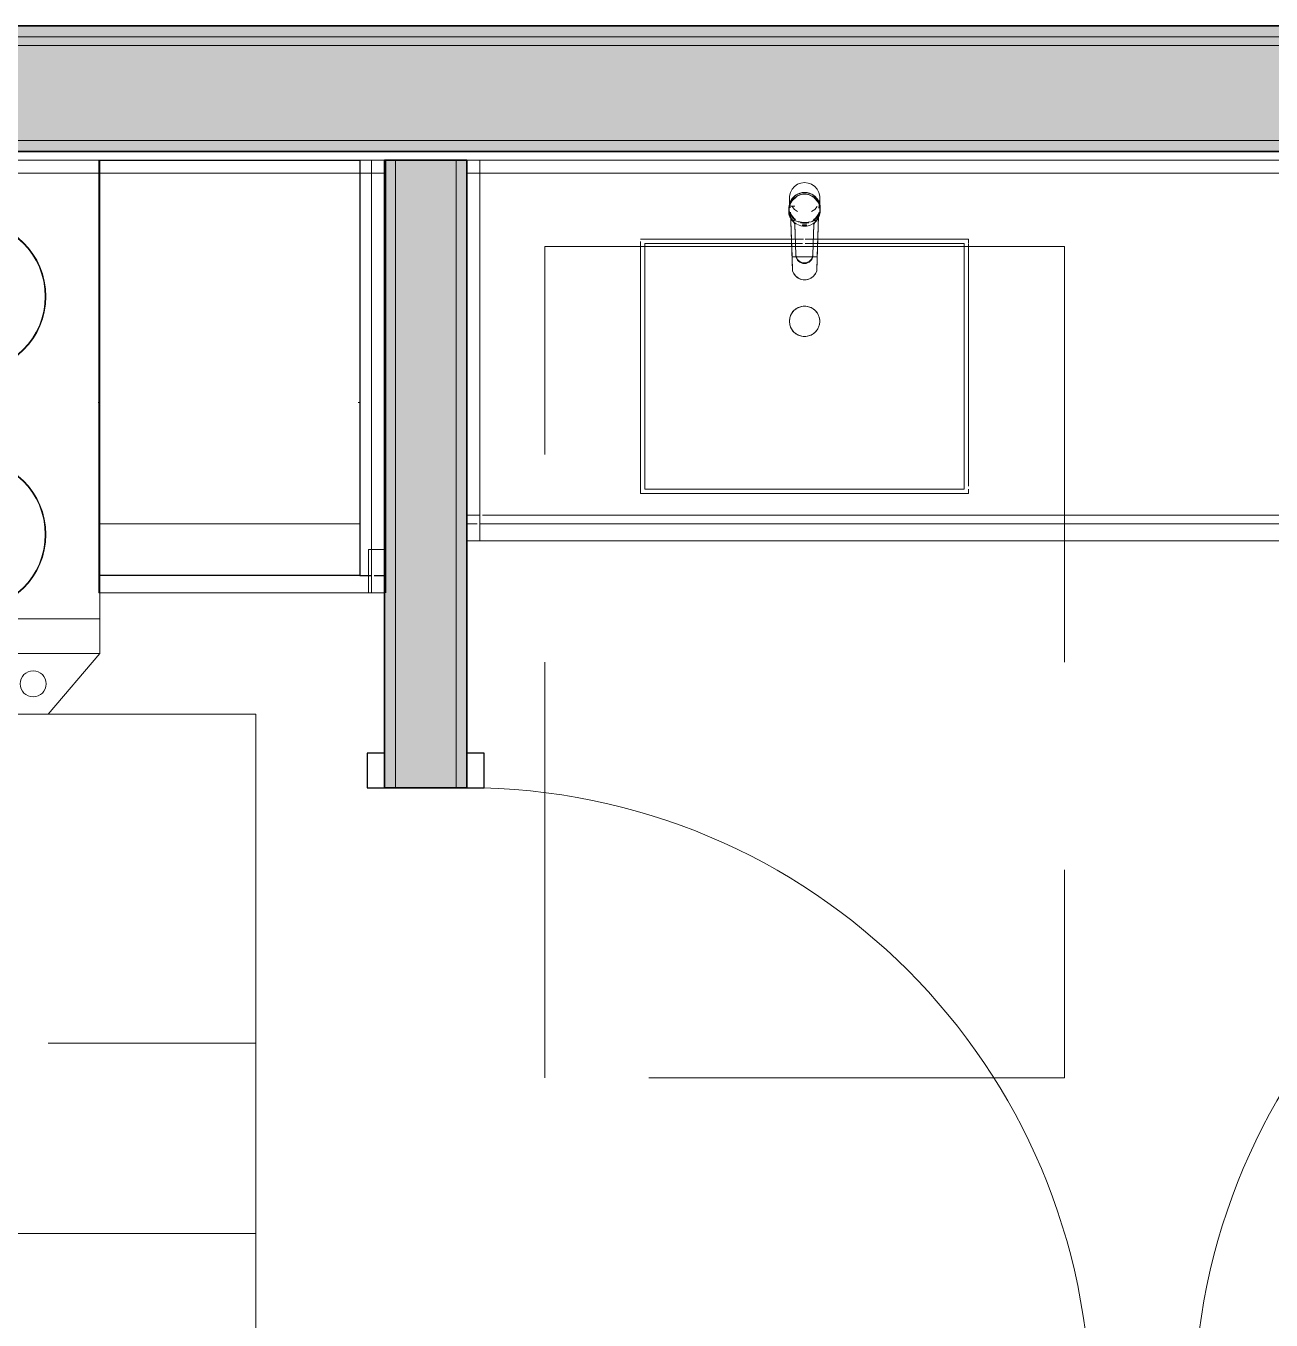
# Model space of a CAD drawing. Header units: inches. Extents: x 6 to 8416, y -388 to 6104.
# Drawn here: x 6244.7 to 6316.6, y 194.4 to 269.2 of the extents above; entities that cross this region are included whole.
import ezdxf

# ---------------------------------------------------------------- set-up
doc = ezdxf.new("R2010")
doc.units = ezdxf.units.IN
doc.header["$MEASUREMENT"] = 0
for name, pattern in [('Dash 1_16_', [48, 24, -24]), ('Dot 1_16_', [24, 0, -24]), ('Hidden 1_16_', [36, 24, -12]), ('Hidden 1_8_', [9, 6, -3])]:
    doc.linetypes.add(name, pattern=pattern)
for name, color, linetype, lineweight in [('A-DOOR', 31, 'Continuous', 18), ('A-DOOR-FRAM', 31, 'Continuous', 25), ('A-GENM', 13, 'Continuous', 18), ('A-ROOM', 32, 'Continuous', 13), ('A-WALL', 113, 'Continuous', 25), ('A-WALL-PATT', 111, 'Continuous', 35), ('I-WALL', 2, 'Continuous', 25), ('P-SANR-FIXT', 6, 'Continuous', 18), ('Q-CASE', 31, 'Continuous', 18), ('Q-SPCQ', 91, 'Continuous', 18)]:
    doc.layers.add(name, color=color, linetype=linetype, lineweight=lineweight)

# ---------------------------------------------------------------- blocks, each defined once
blk = doc.blocks.new('GM KT - Type B_G7 - AM - Non-Recessed at Panel - 60-3_4_ Counter to Counter-6773194-LEVEL 3 - PLAN Copy 1 Copy 1')
at = {"layer": 'A-GENM', "lineweight": 9}
for p, q in [((-0.781, 0), (-77.969, 0)), ((-77.969, 0), (-0.031, 0)), ((-0.781, 0), (-16.531, 0)), ((-16.531, 0), (-16.531, -0.75)), ((-16.531, -0.75), (-16.531, 0)), ((-16.469, 0), (-0.781, 0)), ((-0.031, 0), (-0.781, 0)), ((-0.781, 0), (-0.031, 0)), ((-0.031, 0), (-0.781, 0)), ((-0.781, -22.5), (-0.781, 0)), ((-0.781, 0), (-0.781, -0.75)), ((-0.781, 0), (-0.031, 0)), ((-0.781, 0), (-0.031, 0)), ((-0.031, -0.75), (-0.031, 0)), ((-0.031, 0), (-0.031, -22.5)), ((0.031, -0.75), (0.031, 0)), ((0.031, 0), (0.031, -0.75)), ((0.031, -0.75), (0.031, 0)), ((0.031, 0), (0.031, -0.75)), ((-0.031, -0.75), (-77.969, -0.75)), ((-77.969, -0.75), (-0.781, -0.75)), ((-16.531, -0.75), (-16.531, -25)), ((-16.531, -25), (-16.531, -0.75)), ((-0.781, -0.75), (-0.031, -0.75)), ((-0.781, -0.75), (-0.781, -22.5)), ((-0.031, -22.5), (-0.031, -0.75)), ((0.031, -22.5), (0.031, -0.75)), ((0.031, -0.75), (0.031, -22.5)), ((-0.781, -25), (-0.781, -22.5)), ((-0.781, -22.5), (-0.781, -25)), ((-0.031, -25), (-0.031, -22.5)), ((-0.031, -22.5), (-0.031, -25)), ((0.031, -25), (0.031, -22.5)), ((0.031, -22.5), (0.031, -25)), ((-16.531, -25), (-0.969, -25)), ((-0.969, -25), (-16.469, -25)), ((-0.969, -25), (-0.781, -25)), ((-0.781, -25), (-0.969, -25)), ((-0.781, -25), (-0.031, -25)), ((-0.031, -25), (-0.781, -25)), ((-0.031, -25), (-0.781, -25)), ((-0.781, -25), (-0.031, -25))]:
    blk.add_line(p, q, dxfattribs=at)
blk = doc.blocks.new('CW - LW - Filler - Toe Kick - AM - 1 1_2_ W x 24_ D x H-V1165-LEVEL 3 - PLAN Copy 1 Copy 1')
at = {"layer": 'Q-CASE', "lineweight": 9}
for p, q in [((18.238, 0), (18.238, -0.75)), ((18.238, -0.75), (18.238, 0)), ((18.238, 0), (18.925, 0)), ((18.925, 0), (18.238, 0)), ((18.238, 0), (18.925, 0)), ((18.925, 0), (19.675, 0)), ((19.675, 0), (18.925, 0)), ((18.925, 0), (19.675, 0)), ((19.738, 0), (19.738, -0.75)), ((19.738, -0.75), (19.738, 0)), ((19.738, 0), (19.738, -0.75)), ((18.238, -0.75), (18.238, -24)), ((18.238, -24), (18.238, -0.75)), ((19.738, -0.75), (19.738, -22.5)), ((19.738, -22.5), (19.738, -0.75)), ((19.738, -0.75), (19.738, -22.5)), ((19.738, -22.5), (19.738, -24)), ((19.738, -24), (19.738, -22.5)), ((19.738, -22.5), (19.738, -24)), ((18.238, -24), (18.738, -24)), ((18.738, -24), (18.238, -24)), ((18.238, -24.004), (18.738, -24.004)), ((18.238, -24.004), (18.738, -24.004)), ((18.738, -24), (18.925, -24)), ((18.925, -24), (18.738, -24)), ((18.738, -24.004), (18.925, -24.004)), ((18.738, -24.004), (18.925, -24.004)), ((19.075, -24), (19.675, -24)), ((19.675, -24), (19.075, -24)), ((19.078, -24.004), (19.675, -24.004)), ((19.078, -24.004), (19.675, -24.004))]:
    blk.add_line(p, q, dxfattribs=at)
blk = doc.blocks.new('CW - UP - Double Doors - AM - 30_ W x 14_ D x H-2223684-LEVEL 3 - PLAN Copy 1 Copy 1')
at = {"layer": 'Q-CASE', "linetype": 'Dot 1_16_', "lineweight": 9}
for p, q in [((-11.262, 0), (18.738, 0)), ((18.738, -14), (-11.262, -14))]:
    blk.add_line(p, q, dxfattribs=at)
blk = doc.blocks.new('CW - UP - Filler - AM - 1 1_2_ W x 14_ D x H-2223777-LEVEL 3 - PLAN Copy 1 Copy 1')
at = {"layer": 'Q-CASE', "linetype": 'Dot 1_16_', "lineweight": 9}
for p, q in [((17.488, 0), (18.988, 0)), ((18.988, 0), (18.988, -14)), ((18.988, -14), (17.488, -14))]:
    blk.add_line(p, q, dxfattribs=at)
blk = doc.blocks.new('CW - LW - Single Door _ Drawer - AM - 15_ W x 24_ D x H - 6_ Top Drawer-18539562-LEVEL 3 - PLAN Copy 1 Copy 1')
at = {"layer": 'Q-CASE', "lineweight": 9}
for p, q in [((3.738, 0), (18.738, 0)), ((18.738, 0), (3.738, 0)), ((18.738, 0), (18.738, -0.75)), ((18.738, -0.75), (18.738, 0)), ((3.738, 0), (18.738, 0)), ((18.738, 0), (3.738, 0)), ((3.738, -0.094), (3.738, -0.75)), ((3.738, -0.75), (3.738, -0.094)), ((3.738, -0.094), (3.738, -0.75)), ((3.738, -0.75), (3.738, -0.094)), ((18.738, 0), (18.738, -0.75)), ((18.738, -0.75), (18.738, 0)), ((3.738, -0.75), (3.738, -21)), ((3.738, -21), (3.738, -0.75)), ((3.738, -0.75), (3.738, -24)), ((3.738, -24), (3.738, -0.75)), ((18.738, -0.75), (18.738, -21)), ((18.738, -21), (18.738, -0.75)), ((18.738, -0.75), (18.738, -24)), ((18.738, -24), (18.738, -0.75)), ((18.738, -21), (3.738, -21)), ((18.738, -21), (3.738, -21)), ((18.738, -24), (3.738, -24)), ((18.738, -24), (3.738, -24)), ((3.738, -24), (18.738, -24))]:
    blk.add_line(p, q, dxfattribs=at)
at = {"layer": 'Q-CASE', "lineweight": 25}
for p, q in [((3.738, 0), (18.738, 0)), ((3.738, -0.75), (3.738, -0.094)), ((18.738, 0), (18.738, -0.75)), ((3.738, -24), (3.738, -0.75)), ((18.738, -0.75), (18.738, -24)), ((18.738, -24), (3.738, -24))]:
    blk.add_line(p, q, dxfattribs=at)
blk = doc.blocks.new('CW - UP - Single Door - AM - 15_ W x 14_ D x H-5099647-LEVEL 3 - PLAN Copy 1 Copy 1')
at = {"layer": 'Q-CASE', "linetype": 'Dot 1_16_', "lineweight": 9}
for p, q in [((3.738, 0), (18.738, 0)), ((18.738, -14), (3.738, -14))]:
    blk.add_line(p, q, dxfattribs=at)
blk = doc.blocks.new('GM Outlet Zone-AM - GM Outlet Zone-AM-V1167-LEVEL 3 - PLAN Copy 1 Copy 1')
at = {"layer": 'A-GENM', "lineweight": 9}
h = blk.add_hatch(dxfattribs=at)
h.set_pattern_fill('FP_79', color=256, style=0, pattern_type=2)
h.set_pattern_definition([(315, (-237.686, 2137.187), (33.9411, 33.9411), [])])
h.paths.add_polyline_path([(-1.25, 0), (-1.25, -0.938), (1.25, -0.938), (1.25, 0)])
at = {"layer": 'A-GENM', "linetype": 'Dash 1_16_', "lineweight": 9}
for p, q in [((-1.25, 0), (1.25, 0)), ((1.25, 0), (-1.25, 0)), ((-1.25, -0.188), (-1.25, 0)), ((-1.25, 0), (-1.25, -0.938)), ((-1.25, -0.938), (-1.25, -0.188)), ((1.25, 0), (1.25, -0.188)), ((1.25, 0), (1.25, -0.938)), ((1.25, -0.188), (1.25, -0.938)), ((-1.25, -1), (1.25, -1)), ((1.25, -1), (-1.25, -1))]:
    blk.add_line(p, q, dxfattribs=at)
blk = doc.blocks.new('z Nested-Range - z Nested-Range-V1168-LEVEL 3 - PLAN Copy 1 Copy 1')
at = {"layer": 'Q-SPCQ'}
for p, q in [((15, 0), (-15, 0)), ((-15, 0), (-15, -0.75)), ((-15, -0.75), (-15, 0)), ((-15, 0), (14.937, 0)), ((14.937, 0), (-15, 0)), ((-15, 0), (-15, -0.75)), ((-15, -0.75), (-15, 0)), ((-15, 0), (14.937, 0)), ((15, -0.75), (15, 0)), ((15, -0.094), (15, -0.75)), ((15, -0.75), (15, -0.094)), ((15, -0.094), (15, -0.75)), ((-15, -0.75), (-15, -28.5)), ((-15, -24), (-15, -0.75)), ((-15, -0.75), (-15, -24)), ((-15, -24), (-15, -0.75)), ((15, -28.5), (15, -0.75)), ((15, -0.75), (15, -24)), ((15, -24), (15, -0.75)), ((15, -0.75), (15, -21)), ((15, -21), (15, -24)), ((-15, -25), (-15, -24)), ((-15, -24), (-15, -25)), ((-15, -25), (-15, -24)), ((15, -24), (15, -25)), ((15, -25), (15, -24)), ((15, -24), (15, -25)), ((-15, -28.5), (-15, -25)), ((-15, -25), (-15, -26.5)), ((-15, -26.5), (-15, -25)), ((15, -25), (15, -28.5)), ((15, -26.5), (15, -25)), ((15, -25), (15, -26.5)), ((-15, -26.5), (15, -26.5)), ((15, -26.5), (-15, -26.5)), ((15, -28.5), (-15, -28.5)), ((-15, -28.5), (15, -28.5)), ((-15, -28.5), (-12, -32)), ((-12, -32), (-15, -28.5)), ((-15, -28.5), (15, -28.5)), ((15, -28.5), (-15, -28.5)), ((12, -32), (15, -28.5)), ((15, -28.5), (12, -32)), ((-12, -32), (12, -32))]:
    blk.add_line(p, q, dxfattribs=at)
at = {"layer": 'Q-SPCQ', "lineweight": 9}
for p, q in [((-3, -29.138), (-3, -31.432)), ((3, -29.138), (-3, -29.138)), ((3, -31.432), (3, -29.138)), ((-3, -31.432), (3, -31.432))]:
    blk.add_line(p, q, dxfattribs=at)
for centre in [(-11.143, -30.25), (-7.286, -30.25), (7.286, -30.25), (11.143, -30.25)]:
    blk.add_circle(centre, 0.75, dxfattribs=at)
for centre, radius, start, end in [((-7.5, -7.875), 4.375, 360, 180), ((-7.5, -7.875), 4.375, 0, 180), ((-7.5, -7.875), 4.344, 0, 180), ((-7.5, -7.875), 4.344, 0, 180), ((7.5, -7.875), 4.375, 360, 180), ((7.5, -7.875), 4.375, 0, 180), ((7.5, -7.875), 4.344, 0, 180), ((7.5, -7.875), 4.344, 0, 180), ((-7.5, -7.875), 4.375, 180, 360), ((-7.5, -7.875), 4.375, 180, 360), ((-7.5, -7.875), 4.344, 180, 360), ((-7.5, -7.875), 4.344, 180, 360), ((7.5, -7.875), 4.375, 180, 360), ((7.5, -7.875), 4.375, 180, 360), ((7.5, -7.875), 4.344, 180, 360), ((7.5, -7.875), 4.344, 180, 360), ((-7.5, -21.625), 4.375, 360, 180), ((-7.5, -21.625), 4.375, 0, 180), ((-7.5, -21.625), 4.344, 0, 180), ((-7.5, -21.625), 4.344, 0, 180), ((7.5, -21.625), 4.375, 360, 180), ((7.5, -21.625), 4.375, 0, 180), ((7.5, -21.625), 4.344, 0, 180), ((7.5, -21.625), 4.344, 0, 180), ((-7.5, -21.625), 4.375, 180, 360), ((-7.5, -21.625), 4.375, 180, 360), ((-7.5, -21.625), 4.344, 180, 360), ((-7.5, -21.625), 4.344, 180, 360), ((7.5, -21.625), 4.375, 180, 360), ((7.5, -21.625), 4.375, 180, 360), ((7.5, -21.625), 4.344, 180, 360), ((7.5, -21.625), 4.344, 180, 360)]:
    blk.add_arc(centre, radius, start, end, dxfattribs=at)
blk = doc.blocks.new('z Nested-Clearance-Rectangle-AM - Clearance-1978794-LEVEL 3 - PLAN Copy 1 Copy 1')
at = {"layer": 'A-GENM', "linetype": 'Hidden 1_16_', "lineweight": 9}
for p, q in [((-15, -48), (-15, 0)), ((-15, 0), (15, 0)), ((15, 0), (15, -48)), ((15, -48), (-15, -48))]:
    blk.add_line(p, q, dxfattribs=at)
blk = doc.blocks.new('Unit-Single-Flush-ICC ADA-AM - 36_ x 84_-NR _U-BE _ BED_-6493364-LEVEL 3 - PLAN Copy 1 Copy 1')
at = {"layer": 'A-DOOR'}
for p, q in [((16.25, 38.375), (18, 38.375)), ((16.25, 2.375), (16.25, 38.375)), ((18, 2.375), (18, 38.375)), ((16.25, 2.375), (18, 2.375))]:
    blk.add_line(p, q, dxfattribs=at)
at = {"layer": 'A-DOOR', "lineweight": 9}
blk.add_arc((18, 2.375), 36, 90, 180, dxfattribs=at)
at = {"layer": 'A-DOOR-FRAM'}
for p, q in [((-18, 3.375), (-20, 3.375)), ((-20, 3.375), (-20, 2.375)), ((-18, 2.375), (-18, 3.375)), ((20, 3.375), (18, 3.375)), ((18, 3.375), (18, 2.375)), ((20, 2.375), (20, 3.375)), ((-20, 2.375), (-18, 2.375)), ((18, 2.375), (20, 2.375)), ((-18, -2.375), (-20, -2.375)), ((-20, -2.375), (-20, -3.375)), ((-18, -3.375), (-18, -2.375)), ((20, -2.375), (18, -2.375)), ((18, -2.375), (18, -3.375)), ((20, -3.375), (20, -2.375)), ((-20, -3.375), (-18, -3.375)), ((18, -3.375), (20, -3.375))]:
    blk.add_line(p, q, dxfattribs=at)
at = {"layer": 'A-DOOR-FRAM', "lineweight": 18}
for p, q in [((-18, 3.375), (-20, 3.375)), ((-20, 3.375), (-20, 2.375)), ((-18, 3.375), (-18, 2.375)), ((20, 3.375), (18, 3.375)), ((18, 3.375), (18, 2.375)), ((20, 3.375), (20, 2.375)), ((-20, 2.375), (-18, 2.375)), ((18, 2.375), (20, 2.375)), ((-20, -3.375), (-20, -2.375)), ((-18, -2.375), (-20, -2.375)), ((-18, -3.375), (-18, -2.375)), ((18, -3.375), (18, -2.375)), ((20, -2.375), (18, -2.375)), ((20, -3.375), (20, -2.375)), ((-20, -3.375), (-18, -3.375)), ((18, -3.375), (20, -3.375))]:
    blk.add_line(p, q, dxfattribs=at)
blk = doc.blocks.new('Unit-Single-Flush-ICC ADA-AM - 36_ x 84_-NR _U-BA _ BATH_-6493387-LEVEL 3 - PLAN Copy 1 Copy 1')
at = {"layer": 'A-DOOR'}
for p, q in [((16.25, -2.375), (18, -2.375)), ((16.25, -2.375), (16.25, -38.375)), ((18, -2.375), (18, -38.375)), ((16.25, -38.375), (18, -38.375))]:
    blk.add_line(p, q, dxfattribs=at)
at = {"layer": 'A-DOOR', "lineweight": 9}
blk.add_arc((18, -2.375), 36, 180, 270, dxfattribs=at)
at = {"layer": 'A-DOOR-FRAM'}
for p, q in [((-20, 2.375), (-20, 3.375)), ((-20, 3.375), (-18, 3.375)), ((-18, 3.375), (-18, 2.375)), ((18, 2.375), (18, 3.375)), ((18, 3.375), (20, 3.375)), ((20, 3.375), (20, 2.375)), ((-18, 2.375), (-20, 2.375)), ((20, 2.375), (18, 2.375)), ((-20, -2.375), (-18, -2.375)), ((-20, -3.375), (-20, -2.375)), ((-18, -2.375), (-18, -3.375)), ((18, -2.375), (20, -2.375)), ((18, -3.375), (18, -2.375)), ((20, -2.375), (20, -3.375)), ((-18, -3.375), (-20, -3.375)), ((20, -3.375), (18, -3.375))]:
    blk.add_line(p, q, dxfattribs=at)
at = {"layer": 'A-DOOR-FRAM', "lineweight": 18}
for p, q in [((-20, 3.375), (-18, 3.375)), ((-20, 3.375), (-20, 2.375)), ((-18, 3.375), (-18, 2.375)), ((18, 3.375), (20, 3.375)), ((18, 3.375), (18, 2.375)), ((20, 3.375), (20, 2.375)), ((-18, 2.375), (-20, 2.375)), ((20, 2.375), (18, 2.375)), ((-20, -3.375), (-20, -2.375)), ((-20, -2.375), (-18, -2.375)), ((-18, -3.375), (-18, -2.375)), ((18, -3.375), (18, -2.375)), ((18, -2.375), (20, -2.375)), ((20, -3.375), (20, -2.375)), ((-18, -3.375), (-20, -3.375)), ((20, -3.375), (18, -3.375))]:
    blk.add_line(p, q, dxfattribs=at)
blk = doc.blocks.new('GM BA Vanity-Double - Counter w Apron-ICC ADA-AM - Type B Opt_ B - Variable-2538967-LEVEL 3 - PLAN Copy 1 Copy 1')
at = {"layer": 'A-GENM'}
for p, q in [((-21.25, 0), (-22, 0)), ((-22, 0), (-22, -22)), ((-22, -0.75), (-22, 0)), ((-22, 0), (-21.25, 0)), ((56, 0), (-22, 0)), ((-22, 0), (-22, -0.75)), ((-22, -0.75), (-22, 0)), ((-22, 0), (-21.25, 0)), ((-21.25, 0), (-22, 0)), ((-22, 0), (-22, -0.75)), ((-22, 0), (-21.25, 0)), ((-22, -0.75), (-22, 0)), ((-21.25, -22), (-21.25, 0)), ((-21.25, 0), (-21.25, -0.75)), ((-21.25, 0), (55.25, 0)), ((55.25, 0), (-21.25, 0)), ((-21.25, 0), (55.25, 0)), ((56, 0), (55.25, 0)), ((55.25, 0), (55.25, -22)), ((55.25, -0.75), (55.25, 0)), ((55.25, 0), (56, 0)), ((55.25, 0), (56, 0)), ((56, 0), (55.25, 0)), ((55.25, 0), (56, 0)), ((56, 0), (55.5, 0)), ((55.5, 0), (56, 0)), ((55.5, -0.234), (55.5, -0.75)), ((55.5, -0.75), (55.5, -0.234)), ((56, 0), (56, -0.75)), ((56, -0.75), (56, 0)), ((56, -16.75), (56, 0)), ((56, 0), (56, -0.75)), ((56, -0.75), (56, 0)), ((56, 0), (56, -0.75)), ((56, -0.75), (56, 0)), ((56, 0), (56, -0.75)), ((-22, -22), (-22, -0.75)), ((-22, -0.75), (56, -0.75)), ((-21.25, -0.75), (-22, -0.75)), ((-22, -0.75), (-22, -22)), ((-22, -22), (-22, -0.75)), ((-21.25, -0.75), (-21.25, -22)), ((55.25, -0.75), (-21.25, -0.75)), ((55.25, -22), (55.25, -0.75)), ((56, -0.75), (55.25, -0.75)), ((55.5, -0.75), (55.5, -20.5)), ((55.5, -20.5), (55.5, -0.75)), ((56, -0.75), (56, -16.75)), ((56, -16.75), (56, -0.75)), ((56, -0.75), (56, -16.75)), ((56, -16.75), (56, -0.75)), ((56, -0.75), (56, -16.75)), ((-11.719, -4.813), (-3.254, -4.813)), ((-11.719, -19), (-11.719, -4.813)), ((-3.254, -4.813), (-11.719, -4.813)), ((-11.719, -4.813), (-11.719, -19)), ((-3.254, -4.813), (-3.025, -4.813)), ((-3.025, -4.813), (-3.254, -4.813)), ((-3.025, -4.813), (-2.614, -4.813)), ((-2.614, -4.813), (-3.025, -4.813)), ((-2.469, -4.813), (-2.001, -4.813)), ((-2.001, -4.813), (-2.469, -4.813)), ((-2.001, -4.813), (-1.746, -4.813)), ((-1.746, -4.813), (-2.001, -4.813)), ((-1.746, -4.813), (6.719, -4.813)), ((6.719, -4.813), (-1.746, -4.813)), ((6.719, -4.813), (6.719, -19)), ((6.719, -19), (6.719, -4.813)), ((27.281, -4.813), (35.746, -4.813)), ((27.281, -19), (27.281, -4.813)), ((35.746, -4.813), (27.281, -4.813)), ((27.281, -4.813), (27.281, -19)), ((35.746, -4.813), (35.975, -4.813)), ((35.975, -4.813), (35.746, -4.813)), ((35.975, -4.813), (36.386, -4.813)), ((36.386, -4.813), (35.975, -4.813)), ((36.531, -4.813), (36.999, -4.813)), ((36.999, -4.813), (36.531, -4.813)), ((36.999, -4.813), (37.254, -4.813)), ((37.254, -4.813), (36.999, -4.813)), ((37.254, -4.813), (45.719, -4.813)), ((45.719, -4.813), (37.254, -4.813)), ((45.719, -4.813), (45.719, -19)), ((45.719, -19), (45.719, -4.813)), ((56, -16.75), (56, -20.5)), ((56, -20.5), (56, -16.75)), ((56, -22), (56, -16.75)), ((56, -16.75), (56, -22)), ((56, -22), (56, -16.75)), ((56, -16.75), (56, -22)), ((6.719, -19), (-11.719, -19)), ((-11.719, -19), (6.719, -19)), ((45.719, -19), (27.281, -19)), ((27.281, -19), (45.719, -19)), ((-21.25, -20.5), (-22, -20.5)), ((-22, -20.5), (-21.25, -20.5)), ((-22, -21), (-22, -20.5)), ((-22, -21), (-22, -20.5)), ((55.103, -20.5), (-21.103, -20.5)), ((-21.103, -20.5), (55.103, -20.5)), ((55.5, -20.5), (55.25, -20.5)), ((55.25, -20.5), (56, -20.5)), ((55.5, -20.5), (56, -20.5)), ((55.5, -20.5), (56, -20.5)), ((56, -20.5), (55.5, -20.5)), ((56, -20.5), (56, -21)), ((56, -21), (56, -20.5)), ((-21.402, -21), (-22, -21)), ((-22, -21), (-21.402, -21)), ((55.25, -21), (-21.25, -21)), ((-21.25, -21), (55.25, -21)), ((56, -21), (55.402, -21)), ((55.402, -21), (56, -21)), ((-22, -22), (-21.25, -22)), ((-21.25, -22), (-22, -22)), ((-22, -22), (-21.25, -22)), ((-21.25, -22), (-22, -22)), ((-21.25, -22), (55.25, -22)), ((55.25, -22), (-21.25, -22)), ((55.25, -22), (56, -22)), ((56, -22), (55.25, -22)), ((55.25, -22), (56, -22)), ((56, -22), (55.25, -22))]:
    blk.add_line(p, q, dxfattribs=at)
blk = doc.blocks.new('z Nested-Lav Basin-Rectangular - Rectangular-V1170-LEVEL 3 - PLAN Copy 1 Copy 1')
at = {"layer": 'P-SANR-FIXT', "lineweight": 9}
for p, q in [((-9.469, 7.387), (-0.764, 7.387)), ((-9.231, 7.387), (-9.469, 7.387)), ((-9.469, 7.254), (-9.469, -7.301)), ((-8.531, 7.387), (-9.231, 7.387)), ((-9.219, -7.051), (-9.219, 7.137)), ((-9.219, 7.137), (-0.754, 7.137)), ((-9.219, 7.137), (-8.988, 7.137)), ((-8.988, 7.137), (-8.306, 7.137)), ((-7.403, 7.387), (-8.531, 7.387)), ((-8.306, 7.137), (-7.208, 7.137)), ((-5.904, 7.387), (-7.403, 7.387)), ((-7.208, 7.137), (-5.748, 7.137)), ((-4.108, 7.387), (-5.904, 7.387)), ((-5.748, 7.137), (-4, 7.137)), ((-2.107, 7.387), (-4.108, 7.387)), ((-4, 7.137), (-2.051, 7.137)), ((-0.768, 7.387), (-2.107, 7.387)), ((-2.051, 7.137), (-0.759, 7.137)), ((-0.537, 7.387), (-0.768, 7.387)), ((-0.764, 7.387), (-0.534, 7.387)), ((-0.759, 7.137), (-0.528, 7.137)), ((-0.754, 7.137), (-0.525, 7.137)), ((-0.073, 7.387), (-0.537, 7.387)), ((-0.534, 7.387), (-0.073, 7.387)), ((-0.528, 7.137), (-0.114, 7.137)), ((-0.525, 7.137), (-0.114, 7.137)), ((0.031, 7.137), (0.499, 7.137)), ((0.031, 7.137), (0.501, 7.137)), ((0.032, 7.387), (0.508, 7.387)), ((0.51, 7.387), (0.032, 7.387)), ((0.499, 7.137), (0.754, 7.137)), ((0.501, 7.137), (0.759, 7.137)), ((0.508, 7.387), (0.764, 7.387)), ((0.768, 7.387), (0.51, 7.387)), ((0.754, 7.137), (9.219, 7.137)), ((0.759, 7.137), (2.051, 7.137)), ((0.764, 7.387), (9.469, 7.387)), ((2.107, 7.387), (0.768, 7.387)), ((2.051, 7.137), (4, 7.137)), ((4.108, 7.387), (2.107, 7.387)), ((4, 7.137), (5.748, 7.137)), ((5.904, 7.387), (4.108, 7.387)), ((5.748, 7.137), (7.208, 7.137)), ((7.403, 7.387), (5.904, 7.387)), ((7.208, 7.137), (8.306, 7.137)), ((8.531, 7.387), (7.403, 7.387)), ((8.306, 7.137), (8.988, 7.137)), ((9.231, 7.387), (8.531, 7.387)), ((8.988, 7.137), (9.219, 7.137)), ((9.219, 7.137), (9.219, -7.051)), ((9.469, 7.387), (9.231, 7.387)), ((9.469, 7.161), (9.469, 7.387)), ((9.469, -6.878), (9.469, 7.137)), ((-9.469, -7.301), (-9.231, -7.301)), ((9.469, -7.301), (-9.469, -7.301)), ((-9.231, -7.301), (-8.531, -7.301)), ((9.219, -7.051), (-9.219, -7.051)), ((-8.988, -7.051), (-9.219, -7.051)), ((-8.306, -7.051), (-8.988, -7.051)), ((-8.531, -7.301), (-7.403, -7.301)), ((-7.208, -7.051), (-8.306, -7.051)), ((-7.403, -7.301), (-5.904, -7.301)), ((-5.748, -7.051), (-7.208, -7.051)), ((-5.904, -7.301), (-4.108, -7.301)), ((-4, -7.051), (-5.748, -7.051)), ((-4.108, -7.301), (-2.107, -7.301)), ((-2.051, -7.051), (-4, -7.051)), ((-2.107, -7.301), (0, -7.301)), ((0, -7.051), (-2.051, -7.051)), ((2.051, -7.051), (0, -7.051)), ((0, -7.301), (2.107, -7.301)), ((4, -7.051), (2.051, -7.051)), ((2.107, -7.301), (4.108, -7.301)), ((5.748, -7.051), (4, -7.051)), ((4.108, -7.301), (5.904, -7.301)), ((7.208, -7.051), (5.748, -7.051)), ((5.904, -7.301), (7.403, -7.301)), ((8.306, -7.051), (7.208, -7.051)), ((7.403, -7.301), (8.531, -7.301)), ((8.988, -7.051), (8.306, -7.051)), ((8.531, -7.301), (9.231, -7.301)), ((9.219, -7.051), (8.988, -7.051)), ((9.231, -7.301), (9.469, -7.301)), ((9.469, -7.301), (9.469, -7.066))]:
    blk.add_line(p, q, dxfattribs=at)
at = {"layer": 'P-SANR-FIXT'}
blk.add_circle((0, 2.637), 0.875, dxfattribs=at)
at = {"layer": 'P-SANR-FIXT', "lineweight": 9}
for points in [[(-0.875, 2.637), (-0.875, 2.738), (-0.839, 2.942), (-0.684, 3.211), (-0.447, 3.41), (-0.155, 3.516), (0.155, 3.516), (0.447, 3.41), (0.684, 3.21), (0.839, 2.942), (0.875, 2.738), (0.875, 2.637)], [(-0.67, 3.199), (-0.736, 3.121), (-0.787, 3.032), (-0.822, 2.936)], [(-0.438, 3.394), (-0.526, 3.343), (-0.605, 3.277), (-0.67, 3.199)], [(-0.152, 3.498), (-0.252, 3.481), (-0.349, 3.445), (-0.438, 3.394)], [(0.152, 3.498), (0.052, 3.516), (-0.052, 3.516), (-0.152, 3.498)], [(0.438, 3.394), (0.349, 3.445), (0.252, 3.481), (0.152, 3.498)], [(0.67, 3.199), (0.605, 3.277), (0.526, 3.343), (0.438, 3.394)], [(0.822, 2.936), (0.787, 3.031), (0.736, 3.121), (0.67, 3.199)], [(-0.822, 2.936), (-0.857, 2.84), (-0.875, 2.738), (-0.875, 2.637)], [(-0.875, 2.637), (-0.875, 2.535), (-0.857, 2.433), (-0.822, 2.337)], [(0.875, 2.637), (0.875, 2.535), (0.839, 2.331), (0.684, 2.063), (0.447, 1.863), (0.155, 1.757), (-0.155, 1.757), (-0.447, 1.863), (-0.684, 2.062), (-0.839, 2.331), (-0.875, 2.535), (-0.875, 2.637)], [(-0.822, 2.337), (-0.787, 2.242), (-0.736, 2.152), (-0.67, 2.074)], [(0.67, 2.074), (0.736, 2.152), (0.787, 2.242), (0.822, 2.337)], [(0.875, 2.637), (0.875, 2.738), (0.857, 2.84), (0.822, 2.936)], [(0.822, 2.337), (0.857, 2.433), (0.875, 2.535), (0.875, 2.637)], [(-0.67, 2.074), (-0.605, 1.996), (-0.526, 1.93), (-0.438, 1.879)], [(-0.438, 1.879), (-0.349, 1.828), (-0.252, 1.793), (-0.152, 1.775)], [(-0.152, 1.775), (-0.052, 1.757), (0.052, 1.757), (0.152, 1.775)], [(0.152, 1.775), (0.252, 1.793), (0.349, 1.828), (0.438, 1.879)], [(0.438, 1.879), (0.526, 1.93), (0.605, 1.996), (0.67, 2.074)]]:
    blk.add_open_spline(points, degree=3, dxfattribs=at)
blk = doc.blocks.new('z Nested-Faucet-BA-Sngl Handle - Faucet-V1171-LEVEL 3 - PLAN Copy 1 Copy 1')
at = {"layer": 'P-SANR-FIXT'}
for p, q in [((-0.878, 1.628), (-0.878, 1.072)), ((-0.586, 1.721), (-0.73, 1.571)), ((0.878, 1.072), (0.878, 1.628)), ((-0.913, 0.847), (-0.913, 0.806)), ((-0.892, 1.197), (-0.904, 1.059)), ((-0.904, 1.059), (-0.904, 0.911)), ((-0.904, 1.059), (-0.901, 0.993)), ((-0.837, 1.3), (-0.837, 1.146)), ((-0.837, 1.146), (-0.837, 1.058)), ((-0.837, 1.058), (-0.829, 1.058)), ((-0.829, 1.058), (-0.837, 1.058)), ((-0.82, 0.808), (-0.697, -2.584)), ((-0.727, -1.767), (-0.82, 0.808)), ((-0.772, 1.146), (-0.57, 1.146)), ((0.408, 0.845), (0.582, 0.966)), ((0.582, 0.966), (0.723, 1.126)), ((0.828, 1.029), (0.835, 1.214)), ((0.836, 1.232), (0.832, 1.146)), ((0.836, 1.232), (0.85, 1.232)), ((0.85, 1.232), (0.836, 1.232)), ((0.85, 1.3), (0.85, 1.232)), ((0.85, 1.232), (0.85, 1.3)), ((0.89, 0.926), (0.89, 0.966)), ((0.904, 1.059), (0.892, 1.197)), ((0.901, 0.993), (0.904, 1.059)), ((0.904, 0.911), (0.904, 1.059)), ((-0.567, 0.126), (-0.5, -1.664)), ((-0.567, 0.085), (-0.567, 0.126)), ((-0.502, -1.664), (-0.567, 0.085)), ((-0.118, 0.06), (-0.118, 0.019)), ((-0.118, 0.019), (0.118, 0.019)), ((-0.118, 0.019), (0.118, 0.019)), ((0.118, 0.019), (0.118, 0.06)), ((0.476, -1.663), (0.538, 0.119)), ((0.538, 0.078), (0.477, -1.663)), ((0.538, 0.078), (0.538, 0.119)), ((0.608, 0.226), (0.608, 0.267)), ((0.697, -2.591), (0.812, 0.587)), ((0.812, 0.587), (0.727, -1.767)), ((-0.697, -2.584), (-0.727, -1.767)), ((-0.727, -1.767), (0.727, -1.767)), ((0.727, -1.767), (0.697, -2.591))]:
    blk.add_line(p, q, dxfattribs=at)
at = {"layer": 'P-SANR-FIXT', "flags": 128}
for points in [[(0, 2.513), (-0.21, 2.488), (-0.408, 2.412), (-0.582, 2.291), (-0.723, 2.131), (-0.821, 1.942), (-0.872, 1.735), (-0.872, 1.522), (-0.83, 1.338)], [(0.83, 1.338), (0.872, 1.522), (0.872, 1.735), (0.821, 1.942), (0.723, 2.131), (0.582, 2.291), (0.408, 2.412), (0.21, 2.488), (0, 2.513)], [(-0.74, 0.375), (-0.843, 0.574), (-0.897, 0.793), (-0.898, 1.019), (-0.846, 1.238), (-0.745, 1.438), (-0.601, 1.607), (-0.421, 1.736), (-0.217, 1.816), (0, 1.844)], [(-0.73, 1.571), (-0.834, 1.393), (-0.892, 1.197)], [(0, 1.929), (-0.211, 1.905), (-0.41, 1.834), (-0.586, 1.721)], [(0.892, 1.197), (0.834, 1.393), (0.73, 1.571), (0.586, 1.721), (0.41, 1.834), (0.211, 1.905), (0, 1.929)], [(0, 1.844), (0.217, 1.816), (0.421, 1.736), (0.601, 1.607), (0.745, 1.438), (0.846, 1.238), (0.898, 1.019), (0.897, 0.793), (0.843, 0.574), (0.74, 0.375)], [(-0.723, 1.126), (-0.582, 0.966), (-0.408, 0.845)], [(0, 0.193), (-0.375, 0.243), (-0.74, 0.375)], [(0.74, 0.375), (0.38, 0.244), (0, 0.193)], [(-0.697, -2.584), (-0.622, -2.753), (-0.506, -2.898), (-0.358, -3.009), (-0.187, -3.079), (-0.003, -3.103), (0.181, -3.081), (0.353, -3.013), (0.503, -2.903), (0.62, -2.76), (0.697, -2.591)], [(-0.53, -2.874), (-0.63, -2.738), (-0.697, -2.584)], [(0.527, -2.879), (0.397, -2.987), (0.246, -3.061), (0.081, -3.099), (-0.087, -3.098), (-0.251, -3.059), (-0.401, -2.982), (-0.53, -2.874)], [(0.697, -2.591), (0.628, -2.745), (0.527, -2.879)]]:
    blk.add_lwpolyline(points, dxfattribs=at)
at = {"layer": 'P-SANR-FIXT'}
for centre, major_axis, ratio, start_param, end_param in [((0, 1.072), (0.878, 0), 0.992546, 1.570796, 2.827433), ((0, 1.072), (-0.878, 0), 0.992546, 4.712389, 5.969026), ((0.006, 0.973), (0.888, 0), 0.981627, 0.933909, 2.665692), ((0.006, 0.932), (0.888, 0), 0.981627, 2.170897, 2.418294), ((0, 1.072), (0.878, 0), 0.992546, 0.314159, 1.570796), ((0, 1.072), (0.878, 0), 0.992546, 0.314159, 1.570796), ((0.011, 0.98), (0.879, 0), 0.981627, 0.042013, 0.933909), ((0.011, 0.939), (0.879, 0), 0.981627, 0.710935, 0.933909), ((0.011, 0.939), (0.879, 0), 0.981627, 0.487961, 0.710935), ((0.254, 0.847), (1.168, 0), 0.981627, 2.665692, 3.178986), ((0.254, 0.806), (1.168, 0), 0.981627, 2.964137, 3.178986), ((-0.322, 0.826), (0.591, 0), 0.981627, 3.178986, 3.714688), ((-0.322, 0.785), (0.591, 0), 0.981627, 3.178986, 3.714688), ((0, 1.061), (0.904, 0), 0.992546, 3.217646, 3.715894), ((0, 1.072), (0.878, 0), 0.992546, 5.340708, 5.969026), ((0, 1.072), (0.878, 0), 0.992546, 5.340708, 5.969026), ((0, 1.061), (0.904, 0), 0.992546, 5.760739, 5.987105), ((-0.314, 0.966), (1.204, 0), 0.981627, 5.996826, 6.325199), ((-0.314, 0.926), (1.204, 0), 0.981627, 5.996826, 6.161012), ((0, 1.072), (0.878, 0), 0.992546, 6.230844, 6.449596), ((-0.314, 0.926), (-1.204, 0), 0.981627, 3.01942, 3.141593), ((-0.314, 0.926), (1.204, 0), 0.981627, 0, 0.042013), ((0.566, 1.388), (1.648, 0), 0.981627, 3.714688, 3.860385), ((0.566, 1.348), (1.648, 0), 0.981627, 3.714688, 3.787537), ((0, 1.072), (0.878, 0), 0.992546, 3.551058, 4.075712), ((0, 1.072), (0.878, 0), 0.992546, 3.551058, 4.075712), ((0.566, 1.348), (1.648, 0), 0.981627, 3.787537, 3.860385), ((0, 1.061), (0.904, 0), 0.992546, 3.750335, 4.060308), ((0, 0.89), (0.904, 0), 0.992546, 3.752746, 4.180072), ((-1.05, 0), (0.5, 0), 0.981627, 0.402972, 0.718792), ((-1.05, -0.04), (0.5, 0), 0.981627, 0.258592, 0.718792), ((-1.05, 0), (0.5, 0), 0.981627, 0.258592, 0.402972), ((0, 0.89), (0.904, 0), 0.992546, 4.232568, 4.712389), ((0, 1.072), (0.878, 0), 0.992546, 4.304525, 4.702797), ((0, 1.072), (0.878, 0), 0.992546, 4.304525, 4.702797), ((0, 1.061), (0.904, 0), 0.992546, 4.44211, 4.712389), ((0, 1.061), (-0.904, 0), 0.992546, 1.570796, 1.844377), ((0, 0.89), (0.904, 0), 0.992546, 4.712389, 5.19221), ((0, 1.072), (0.878, 0), 0.992546, 4.721981, 5.021918), ((0, 1.072), (0.878, 0), 0.992546, 4.721981, 5.021918), ((0, 1.061), (0.904, 0), 0.992546, 5.210637, 5.708884), ((0, 0.89), (0.904, 0), 0.992546, 5.234976, 5.672032), ((1.193, -0.131), (0.689, 0), 0.981627, 2.584339, 2.826182), ((1.193, -0.091), (0.689, 0), 0.981627, 2.708663, 2.826182), ((1.193, -0.091), (0.689, 0), 0.981627, 2.584339, 2.708663), ((0.057, 0.859), (0.817, 0), 0.981627, 5.452534, 5.996826), ((0.057, 0.818), (0.817, 0), 0.981627, 5.452534, 5.996826), ((-0.012, -1.647), (0.488, 0), 0.981627, 3.17816, 6.248991), ((-0.012, -1.687), (0.488, 0), 0.981627, 3.17816, 6.248991)]:
    blk.add_ellipse(centre, major_axis=major_axis, ratio=ratio, start_param=start_param, end_param=end_param, dxfattribs=at)
for points, knots in [([(0, 0.067), (-0.018, 0.067), (-0.044, 0.067), (-0.074, 0.067), (-0.096, 0.066), (-0.114, 0.064), (-0.118, 0.062), (-0.118, 0.06)], [0, 0, 0, 0, 0.285714, 0.428571, 0.571429, 0.785714, 1, 1, 1, 1]), ([(-0.118, 0.06), (-0.118, 0.058), (-0.11, 0.053), (-0.079, 0.044), (-0.04, 0.039), (-0.014, 0.038), (0, 0.038)], [0, 0, 0, 0, 0.285714, 0.571429, 0.785714, 1, 1, 1, 1]), ([(0.118, 0.06), (0.118, 0.062), (0.112, 0.065), (0.093, 0.066), (0.071, 0.067), (0.04, 0.067), (0.013, 0.067), (0, 0.067)], [0, 0, 0, 0, 0.285714, 0.428571, 0.571429, 0.785714, 1, 1, 1, 1]), ([(0, 0.038), (0.018, 0.038), (0.044, 0.039), (0.075, 0.044), (0.096, 0.049), (0.114, 0.055), (0.118, 0.058), (0.118, 0.06)], [0, 0, 0, 0, 0.285714, 0.428571, 0.571429, 0.785714, 1, 1, 1, 1])]:
    blk.add_open_spline(points, degree=3, knots=knots, dxfattribs=at)
blk = doc.blocks.new('z Nested-Clearance-Plumbing-AM - Clearance-V316-LEVEL 3 - PLAN Copy 1 Copy 1')
at = {"layer": 'A-GENM', "linetype": 'Hidden 1_16_', "lineweight": 9}
for p, q in [((-15, -48), (-15, 0)), ((-15, 0), (-0.748, 0)), ((-0.748, 0), (-0.518, 0)), ((-0.518, 0), (0.492, 0)), ((0.492, 0), (0.748, 0)), ((0.748, 0), (15, 0)), ((15, 0), (15, -48)), ((15, -48), (-15, -48))]:
    blk.add_line(p, q, dxfattribs=at)

msp = doc.modelspace()

# ---------------------------------------------------------------- hatches: boundary and pattern name
at = {"layer": 'A-WALL-PATT', "lineweight": 25}
h = msp.add_hatch(color=10, dxfattribs=at)
h.paths.add_polyline_path([(6299.34053685, 268.56077679), (6348.91533733, 268.56077679), (6348.91533733, 269.18577679), (6125.16533733, 269.18577679), (6125.16533733, 268.56077679), (6282.46928685, 268.56077679)])
h.paths.add_polyline_path([(6089.16533733, 268.56077679), (6089.16533733, 269.18577679), (5937.92419122, 269.18577679), (5937.92419122, 268.56077679), (6063.14303685, 268.56077679)])
at = {"layer": 'A-WALL-PATT'}
h = msp.add_hatch(color=10, dxfattribs=at)
h.paths.add_polyline_path([(6299.34053685, 261.93577679), (6349.54033733, 261.93577679), (6349.54033733, 262.56077679), (6125.16533733, 262.56077679), (6125.16533733, 261.93577679), (6282.46928685, 261.93577679)])
h.paths.add_polyline_path([(6063.14303685, 261.93577679), (6089.16533733, 261.93577679), (6089.16533733, 262.56077679), (5937.92419122, 262.56077679), (5937.92419122, 261.93577679), (6046.27178685, 261.93577679)])
at = {"layer": 'A-WALL-PATT', "lineweight": 25, "transparency": 33554560}
h = msp.add_hatch(color=10, dxfattribs=at)
h.paths.add_polyline_path([(6265.41533733, 132.81077679), (6266.04033733, 132.81077679), (6266.04033733, 189.18577679), (6265.41533733, 189.18577679), (6265.41533733, 133.43577679)])
h.paths.add_polyline_path([(6266.04033733, 225.18577679), (6266.04033733, 261.43577679), (6265.41533733, 261.43577679), (6265.41533733, 225.18577679), (6265.59803685, 225.18577679)])
at = {"layer": 'A-WALL-PATT', "transparency": 33554560}
h = msp.add_hatch(color=10, dxfattribs=at)
h.paths.add_polyline_path([(6270.16533733, 133.43577679), (6270.16533733, 181.06077679), (6269.54033733, 181.06077679), (6269.54033733, 133.43577679)])
h.paths.add_polyline_path([(6270.16533733, 184.56077679), (6270.16533733, 189.18577679), (6269.54033733, 189.18577679), (6269.54033733, 184.56077679)])
h.paths.add_polyline_path([(6270.16533733, 225.18577679), (6270.16533733, 261.43577679), (6269.54033733, 261.43577679), (6269.54033733, 225.18577679)])
at = {"layer": 'I-WALL'}
h = msp.add_hatch(color=10, dxfattribs=at)
h.paths.add_polyline_path([(6265.59803685, 268.06077679), (6349.54033733, 268.06077679), (6349.54033733, 268.56077679), (6125.16533733, 268.56077679), (6125.16533733, 268.06077679), (6231.85553685, 268.06077679)])
h.paths.add_polyline_path([(6029.40053685, 268.06077679), (6089.16533733, 268.06077679), (6089.16533733, 268.56077679), (5937.92419122, 268.56077679), (5937.92419122, 268.06077679), (6012.52928685, 268.06077679)])
h = msp.add_hatch(color=10, dxfattribs=at)
h.paths.add_polyline_path([(6316.21178685, 262.56077679), (6350.16533733, 262.56077679), (6350.16533733, 267.93577679), (6348.91533733, 268.06077679), (6125.16533733, 268.06077679), (6125.16533733, 262.56077679), (6299.34053685, 262.56077679)])
h.paths.add_polyline_path([(5978.78678685, 262.56077679), (6089.16533733, 262.56077679), (6089.16533733, 268.06077679), (5937.92419122, 268.06077679), (5937.92419122, 262.56077679), (5961.91553685, 262.56077679)])
at = {"layer": 'I-WALL', "transparency": 33554560}
h = msp.add_hatch(color=10, dxfattribs=at)
h.paths.add_polyline_path([(6269.54033733, 132.81077679), (6269.54033733, 189.18577679), (6266.04033733, 189.18577679), (6266.04033733, 132.81077679)])
h.paths.add_polyline_path([(6269.54033733, 225.18577679), (6269.54033733, 261.43577679), (6266.04033733, 261.43577679), (6266.04033733, 225.18577679)])

# ---------------------------------------------------------------- linework, layer by layer
at = {"layer": 'A-ROOM', "lineweight": 9, "flags": 128}
msp.add_lwpolyline([(5393.42419122, 269.18577679), (5491.85253134, 269.18577679), (5491.91533733, 269.18577679), (5494.91533733, 269.18577679), (5544.16533733, 269.18577679), (5932.04033733, 269.18577679), (5937.92419122, 269.18577679), (5937.97814332, 269.18577679), (5994.01633733, 269.18577679), (6006.06433733, 269.18577679), (6351.91533733, 269.18577679), (6422.41533733, 269.18577679), (6523.85253134, 269.18577679), (6523.91533733, 269.18577679), (6526.91533733, 269.18577679), (6576.16533733, 269.18577679), (6965.04033733, 269.18577679), (7072.16533733, 269.18577679), (7092.66533733, 269.18577679), (7222.79033733, 269.18577679), (7344.04033733, 269.18577679)], dxfattribs=at)
msp.add_lwpolyline([(5937.91533733, 131.93577679), (5937.91533733, -23.18922321), (6413.66533733, -23.18922321), (6413.66533733, 131.93577679), (6413.66533733, 188.62297079), (6413.66533733, 193.49858278), (6413.66533733, 244.68577679), (6348.91533733, 244.68577679), (6348.91533733, 261.93577679), (6003.41533733, 261.93577679), (6003.41533733, 227.43577679), (5996.66533733, 227.43577679), (5996.66533733, 261.93577679), (5937.91533733, 261.93577679), (5937.91533733, 193.49858278), (5937.91533733, 188.62297079)], close=True, dxfattribs=at)
at = {"layer": 'A-WALL', "lineweight": 9}
for p, q in [((6125.16533733, 268.56077679), (6523.91533733, 268.56077679)), ((6125.16533733, 268.06077679), (6350.16533733, 268.06077679)), ((6125.16533733, 262.56077679), (6350.16533733, 262.56077679)), ((6266.04033733, 225.18577679), (6266.04033733, 261.43577679)), ((6269.54033733, 225.18577679), (6269.54033733, 261.43577679))]:
    msp.add_line(p, q, dxfattribs=at)
at = {"layer": 'I-WALL', "lineweight": 35}
for p, q in [((6583.16533733, 269.18577679), (6125.16533733, 269.18577679)), ((6125.16533733, 261.93577679), (6348.91533733, 261.93577679)), ((6265.41533733, 261.43577679), (6265.41533733, 225.18577679)), ((6270.16533733, 261.43577679), (6265.41533733, 261.43577679)), ((6270.16533733, 225.18577679), (6270.16533733, 261.43577679)), ((6265.41533733, 225.18577679), (6270.16533733, 225.18577679))]:
    msp.add_line(p, q, dxfattribs=at)

# ---------------------------------------------------------------- block references
at = {"layer": 'A-DOOR', "rotation": 269.9999999999992}
for name, p in [('Unit-Single-Flush-ICC ADA-AM - 36_ x 84_-NR _U-BE _ BED_-6493364-LEVEL 3 - PLAN Copy 1 Copy 1', (6267.79033733, 207.18577679)), ('Unit-Single-Flush-ICC ADA-AM - 36_ x 84_-NR _U-BA _ BATH_-6493387-LEVEL 3 - PLAN Copy 1 Copy 1', (6350.54033733, 207.18577679))]:
    msp.add_blockref(name, p, dxfattribs=at)
at = {"layer": 'A-GENM', "linetype": 'Hidden 1_8_', "lineweight": 9}
msp.add_blockref('GM KT - Type B_G7 - AM - Non-Recessed at Panel - 60-3_4_ Counter to Counter-6773194-LEVEL 3 - PLAN Copy 1 Copy 1', (6265.44658733, 261.43577679), dxfattribs=at)
at = {"layer": 'A-GENM'}
msp.add_blockref('GM BA Vanity-Double - Counter w Apron-ICC ADA-AM - Type B Opt_ B - Variable-2538967-LEVEL 3 - PLAN Copy 1 Copy 1', (6292.16533733, 261.43577679), dxfattribs=at)
at = {"layer": 'A-GENM', "linetype": 'Hidden 1_16_', "lineweight": 9}
msp.add_blockref('z Nested-Clearance-Plumbing-AM - Clearance-V316-LEVEL 3 - PLAN Copy 1 Copy 1', (6289.66533733, 256.43577679), dxfattribs=at)
at = {"layer": 'A-GENM', "rotation": 89.99999999999933}
msp.add_blockref('GM Outlet Zone-AM - GM Outlet Zone-AM-V1167-LEVEL 3 - PLAN Copy 1 Copy 1', (6264.47783733, 237.68577679), dxfattribs=at)
at = {"layer": 'A-GENM', "linetype": 'Hidden 1_16_', "lineweight": 9, "rotation": 89.99999999999933}
for p in [(6209.97783733, 214.43577679), (6209.97783733, 195.43577679)]:
    msp.add_blockref('z Nested-Clearance-Rectangle-AM - Clearance-1978794-LEVEL 3 - PLAN Copy 1 Copy 1', p, dxfattribs=at)
at = {"layer": 'P-SANR-FIXT'}
for name, p in [('z Nested-Faucet-BA-Sngl Handle - Faucet-V1171-LEVEL 3 - PLAN Copy 1 Copy 1', (6289.66533733, 257.62327679)), ('z Nested-Lav Basin-Rectangular - Rectangular-V1170-LEVEL 3 - PLAN Copy 1 Copy 1', (6289.66533733, 249.48670391))]:
    msp.add_blockref(name, p, dxfattribs=at)
at = {"layer": 'Q-CASE'}
for name, p in [('CW - UP - Double Doors - AM - 30_ W x 14_ D x H-2223684-LEVEL 3 - PLAN Copy 1 Copy 1', (6230.24013241, 261.43577679)), ('CW - LW - Single Door _ Drawer - AM - 15_ W x 24_ D x H - 6_ Top Drawer-18539562-LEVEL 3 - PLAN Copy 1 Copy 1', (6245.24013241, 261.43577679)), ('CW - UP - Single Door - AM - 15_ W x 14_ D x H-5099647-LEVEL 3 - PLAN Copy 1 Copy 1', (6245.24013241, 261.43577679)), ('CW - LW - Filler - Toe Kick - AM - 1 1_2_ W x 24_ D x H-V1165-LEVEL 3 - PLAN Copy 1 Copy 1', (6245.74013241, 261.43577679)), ('CW - UP - Filler - AM - 1 1_2_ W x 14_ D x H-2223777-LEVEL 3 - PLAN Copy 1 Copy 1', (6246.49013241, 261.43577679))]:
    msp.add_blockref(name, p, dxfattribs=at)
at = {"layer": 'Q-SPCQ'}
msp.add_blockref('z Nested-Range - z Nested-Range-V1168-LEVEL 3 - PLAN Copy 1 Copy 1', (6233.97783733, 261.43577679), dxfattribs=at)

doc.saveas('drawing.dxf')
